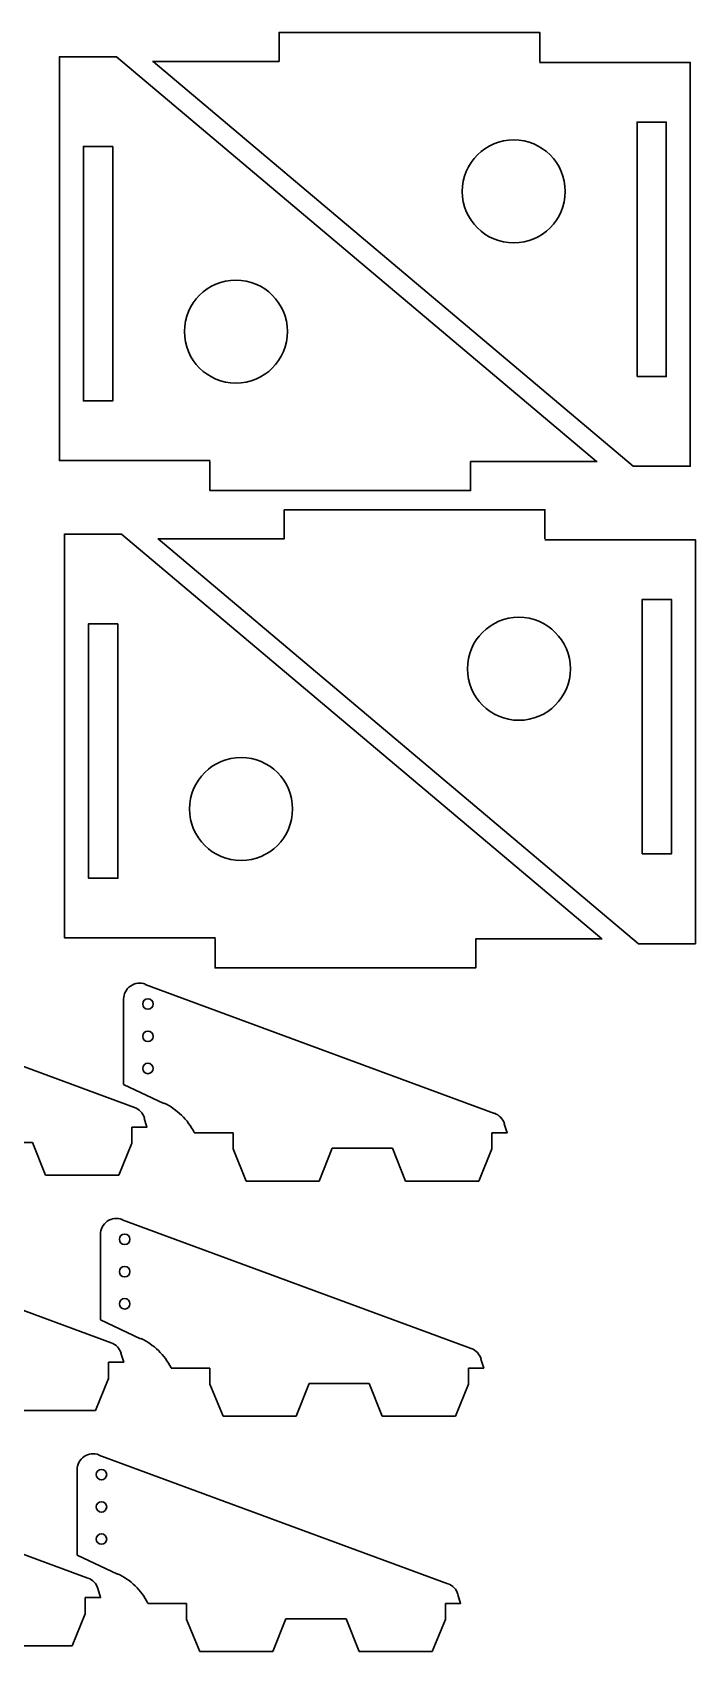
# Model space of a CAD drawing. Header units: millimetres. Extents: x -107 to 62, y -24 to 137.
# Drawn here: x -3.4 to 62.2, y -23.2 to 136.8 of the extents above; entities that cross this region are included whole.
import ezdxf

# ---------------------------------------------------------------- set-up
doc = ezdxf.new("R2010")
doc.units = ezdxf.units.MM
doc.header["$MEASUREMENT"] = 0
doc.layers.add('Layer 1', color=7, linetype='Continuous')

msp = doc.modelspace()

# ---------------------------------------------------------------- linework, layer by layer
at = {"layer": 'Layer 1', "lineweight": 30}
for points, knots in [([(46.7647, 133.926), (46.7647, 133.926), (46.7647, 136.7961), (46.7647, 136.7961), (46.7647, 136.7961), (20.9837, 136.7961), (20.9837, 136.7961), (20.9837, 136.7961), (20.9837, 133.926), (20.9837, 133.926), (20.9837, 133.926), (8.4742, 133.926), (8.4742, 133.926)], [0, 0, 0, 0, 0.25, 0.25, 0.25, 0.5, 0.5, 0.5, 0.75, 0.75, 0.75, 1, 1, 1, 1]), ([(-0.7262, 134.4174), (-0.7262, 134.4174), (-0.7262, 94.4737), (-0.7262, 94.4737), (-0.7262, 94.4737), (14.1752, 94.4737), (14.1752, 94.4737)], [0, 0, 0, 0, 0.5, 0.5, 0.5, 1, 1, 1, 1]), ([(61.6401, 93.8874), (61.6401, 93.8874), (61.6401, 133.8311), (61.6401, 133.8311), (61.6401, 133.8311), (46.7387, 133.8311), (46.7387, 133.8311)], [0, 0, 0, 0, 0.5, 0.5, 0.5, 1, 1, 1, 1]), ([(56.3803, 102.7813), (56.3803, 102.7813), (59.2742, 102.7813), (59.2742, 102.7813), (59.2742, 102.7813), (59.2742, 127.9273), (59.2742, 127.9273), (59.2742, 127.9273), (56.3803, 127.9273), (56.3803, 127.9273), (56.3803, 127.9273), (56.3803, 102.7813), (56.3803, 102.7813)], [0, 0, 0, 0, 0.25, 0.25, 0.25, 0.5, 0.5, 0.5, 0.75, 0.75, 0.75, 1, 1, 1, 1]), ([(4.5336, 125.5235), (4.5336, 125.5235), (1.6397, 125.5235), (1.6397, 125.5235), (1.6397, 125.5235), (1.6397, 100.3775), (1.6397, 100.3775), (1.6397, 100.3775), (4.5336, 100.3775), (4.5336, 100.3775), (4.5336, 100.3775), (4.5336, 125.5235), (4.5336, 125.5235)], [0, 0, 0, 0, 0.25, 0.25, 0.25, 0.5, 0.5, 0.5, 0.75, 0.75, 0.75, 1, 1, 1, 1]), ([(39.1024, 121.0799), (39.1024, 118.2684), (41.3815, 115.9893), (44.193, 115.9893), (47.0044, 115.9893), (49.2836, 118.2684), (49.2836, 121.0799), (49.2836, 123.8913), (47.0044, 126.1704), (44.193, 126.1704), (41.3815, 126.1704), (39.1024, 123.8913), (39.1024, 121.0799)], [0, 0, 0, 0, 0.25, 0.25, 0.25, 0.5, 0.5, 0.5, 0.75, 0.75, 0.75, 1, 1, 1, 1]), ([(21.8115, 107.2249), (21.8115, 110.0364), (19.5324, 112.3155), (16.7209, 112.3155), (13.9095, 112.3155), (11.6303, 110.0364), (11.6303, 107.2249), (11.6303, 104.4135), (13.9095, 102.1344), (16.7209, 102.1344), (19.5324, 102.1344), (21.8115, 104.4135), (21.8115, 107.2249)], [0, 0, 0, 0, 0.25, 0.25, 0.25, 0.5, 0.5, 0.5, 0.75, 0.75, 0.75, 1, 1, 1, 1]), ([(14.1492, 94.3788), (14.1492, 94.3788), (14.1492, 91.5087), (14.1492, 91.5087), (14.1492, 91.5087), (39.9302, 91.5087), (39.9302, 91.5087), (39.9302, 91.5087), (39.9302, 94.3788), (39.9302, 94.3788), (39.9302, 94.3788), (52.4397, 94.3788), (52.4397, 94.3788)], [0, 0, 0, 0, 0.25, 0.25, 0.25, 0.5, 0.5, 0.5, 0.75, 0.75, 0.75, 1, 1, 1, 1]), ([(47.2764, 86.7477), (47.2764, 86.7477), (47.2764, 89.6178), (47.2764, 89.6178), (47.2764, 89.6178), (21.4954, 89.6178), (21.4954, 89.6178), (21.4954, 89.6178), (21.4954, 86.7477), (21.4954, 86.7477), (21.4954, 86.7477), (8.9859, 86.7477), (8.9859, 86.7477)], [0, 0, 0, 0, 0.25, 0.25, 0.25, 0.5, 0.5, 0.5, 0.75, 0.75, 0.75, 1, 1, 1, 1]), ([(-0.2145, 87.2391), (-0.2145, 87.2391), (-0.2145, 47.2954), (-0.2145, 47.2954), (-0.2145, 47.2954), (14.6869, 47.2954), (14.6869, 47.2954)], [0, 0, 0, 0, 0.5, 0.5, 0.5, 1, 1, 1, 1]), ([(62.1518, 46.7091), (62.1518, 46.7091), (62.1518, 86.6528), (62.1518, 86.6528), (62.1518, 86.6528), (47.2504, 86.6528), (47.2504, 86.6528)], [0, 0, 0, 0, 0.5, 0.5, 0.5, 1, 1, 1, 1]), ([(56.892, 55.603), (56.892, 55.603), (59.7859, 55.603), (59.7859, 55.603), (59.7859, 55.603), (59.7859, 80.749), (59.7859, 80.749), (59.7859, 80.749), (56.892, 80.749), (56.892, 80.749), (56.892, 80.749), (56.892, 55.603), (56.892, 55.603)], [0, 0, 0, 0, 0.25, 0.25, 0.25, 0.5, 0.5, 0.5, 0.75, 0.75, 0.75, 1, 1, 1, 1]), ([(39.6141, 73.9016), (39.6141, 71.0901), (41.8932, 68.811), (44.7047, 68.811), (47.5161, 68.811), (49.7953, 71.0901), (49.7953, 73.9016), (49.7953, 76.713), (47.5161, 78.9921), (44.7047, 78.9921), (41.8932, 78.9921), (39.6141, 76.713), (39.6141, 73.9016)], [0, 0, 0, 0, 0.25, 0.25, 0.25, 0.5, 0.5, 0.5, 0.75, 0.75, 0.75, 1, 1, 1, 1]), ([(5.0453, 78.3452), (5.0453, 78.3452), (2.1514, 78.3452), (2.1514, 78.3452), (2.1514, 78.3452), (2.1514, 53.1992), (2.1514, 53.1992), (2.1514, 53.1992), (5.0453, 53.1992), (5.0453, 53.1992), (5.0453, 53.1992), (5.0453, 78.3452), (5.0453, 78.3452)], [0, 0, 0, 0, 0.25, 0.25, 0.25, 0.5, 0.5, 0.5, 0.75, 0.75, 0.75, 1, 1, 1, 1]), ([(22.3232, 60.0466), (22.3232, 62.8581), (20.0441, 65.1372), (17.2326, 65.1372), (14.4212, 65.1372), (12.142, 62.8581), (12.142, 60.0466), (12.142, 57.2352), (14.4212, 54.9561), (17.2326, 54.9561), (20.0441, 54.9561), (22.3232, 57.2352), (22.3232, 60.0466)], [0, 0, 0, 0, 0.25, 0.25, 0.25, 0.5, 0.5, 0.5, 0.75, 0.75, 0.75, 1, 1, 1, 1]), ([(14.6609, 47.2005), (14.6609, 47.2005), (14.6609, 44.3304), (14.6609, 44.3304), (14.6609, 44.3304), (40.4419, 44.3304), (40.4419, 44.3304), (40.4419, 44.3304), (40.4419, 47.2005), (40.4419, 47.2005), (40.4419, 47.2005), (52.9514, 47.2005), (52.9514, 47.2005)], [0, 0, 0, 0, 0.25, 0.25, 0.25, 0.5, 0.5, 0.5, 0.75, 0.75, 0.75, 1, 1, 1, 1]), ([(7.768, 42.7356), (7.2777, 42.9168), (6.7297, 42.8466), (6.3008, 42.5478), (5.8718, 42.249), (5.6162, 41.7593), (5.6162, 41.2365)], [0, 0, 0, 0, 0.5, 0.5, 0.5, 1, 1, 1, 1]), ([(8.5372, 40.7709), (8.5372, 41.0573), (8.305, 41.2895), (8.0186, 41.2895), (7.7322, 41.2895), (7.5, 41.0573), (7.5, 40.7709), (7.5, 40.4845), (7.7322, 40.2523), (8.0186, 40.2523), (8.305, 40.2523), (8.5372, 40.4845), (8.5372, 40.7709)], [0, 0, 0, 0, 0.25, 0.25, 0.25, 0.5, 0.5, 0.5, 0.75, 0.75, 0.75, 1, 1, 1, 1]), ([(8.5372, 37.5747), (8.5372, 37.8611), (8.305, 38.0933), (8.0186, 38.0933), (7.7322, 38.0933), (7.5, 37.8611), (7.5, 37.5747), (7.5, 37.2883), (7.7322, 37.0561), (8.0186, 37.0561), (8.305, 37.0561), (8.5372, 37.2883), (8.5372, 37.5747)], [0, 0, 0, 0, 0.25, 0.25, 0.25, 0.5, 0.5, 0.5, 0.75, 0.75, 0.75, 1, 1, 1, 1]), ([(8.5372, 34.3997), (8.5372, 34.6861), (8.305, 34.9183), (8.0186, 34.9183), (7.7322, 34.9183), (7.5, 34.6861), (7.5, 34.3997), (7.5, 34.1133), (7.7322, 33.8811), (8.0186, 33.8811), (8.305, 33.8811), (8.5372, 34.1133), (8.5372, 34.3997)], [0, 0, 0, 0, 0.25, 0.25, 0.25, 0.5, 0.5, 0.5, 0.75, 0.75, 0.75, 1, 1, 1, 1]), ([(7.6515, 29.5023), (7.6515, 29.5023), (7.9267, 28.6133), (7.9267, 28.6133), (7.9267, 28.6133), (6.4238, 28.6133), (6.4238, 28.6133)], [0, 0, 0, 0, 0.5, 0.5, 0.5, 1, 1, 1, 1]), ([(43.2505, 28.9281), (43.2505, 28.9281), (43.5257, 28.0391), (43.5257, 28.0391), (43.5257, 28.0391), (42.0228, 28.0391), (42.0228, 28.0391)], [0, 0, 0, 0, 0.5, 0.5, 0.5, 1, 1, 1, 1]), ([(5.4713, 19.4814), (4.981, 19.6626), (4.433, 19.5924), (4.0041, 19.2936), (3.5751, 18.9948), (3.3195, 18.5051), (3.3195, 17.9823)], [0, 0, 0, 0, 0.5, 0.5, 0.5, 1, 1, 1, 1]), ([(6.2405, 17.5167), (6.2405, 17.8031), (6.0083, 18.0353), (5.7219, 18.0353), (5.4355, 18.0353), (5.2033, 17.8031), (5.2033, 17.5167), (5.2033, 17.2303), (5.4355, 16.9981), (5.7219, 16.9981), (6.0083, 16.9981), (6.2405, 17.2303), (6.2405, 17.5167)], [0, 0, 0, 0, 0.25, 0.25, 0.25, 0.5, 0.5, 0.5, 0.75, 0.75, 0.75, 1, 1, 1, 1]), ([(6.2405, 14.3205), (6.2405, 14.6069), (6.0083, 14.8391), (5.7219, 14.8391), (5.4355, 14.8391), (5.2033, 14.6069), (5.2033, 14.3205), (5.2033, 14.0341), (5.4355, 13.8019), (5.7219, 13.8019), (6.0083, 13.8019), (6.2405, 14.0341), (6.2405, 14.3205)], [0, 0, 0, 0, 0.25, 0.25, 0.25, 0.5, 0.5, 0.5, 0.75, 0.75, 0.75, 1, 1, 1, 1]), ([(6.2405, 11.1455), (6.2405, 11.4319), (6.0083, 11.6641), (5.7219, 11.6641), (5.4355, 11.6641), (5.2033, 11.4319), (5.2033, 11.1455), (5.2033, 10.8591), (5.4355, 10.6269), (5.7219, 10.6269), (6.0083, 10.6269), (6.2405, 10.8591), (6.2405, 11.1455)], [0, 0, 0, 0, 0.25, 0.25, 0.25, 0.5, 0.5, 0.5, 0.75, 0.75, 0.75, 1, 1, 1, 1]), ([(5.3548, 6.2481), (5.3548, 6.2481), (5.63, 5.3591), (5.63, 5.3591), (5.63, 5.3591), (4.1271, 5.3591), (4.1271, 5.3591)], [0, 0, 0, 0, 0.5, 0.5, 0.5, 1, 1, 1, 1]), ([(40.9538, 5.6739), (40.9538, 5.6739), (41.229, 4.7849), (41.229, 4.7849), (41.229, 4.7849), (39.7261, 4.7849), (39.7261, 4.7849)], [0, 0, 0, 0, 0.5, 0.5, 0.5, 1, 1, 1, 1]), ([(3.1746, -3.7728), (2.6843, -3.5916), (2.1363, -3.6618), (1.7074, -3.9606), (1.2784, -4.2594), (1.0228, -4.7491), (1.0228, -5.2719)], [0, 0, 0, 0, 0.5, 0.5, 0.5, 1, 1, 1, 1]), ([(3.9438, -5.7375), (3.9438, -5.4511), (3.7116, -5.2189), (3.4252, -5.2189), (3.1388, -5.2189), (2.9066, -5.4511), (2.9066, -5.7375), (2.9066, -6.0239), (3.1388, -6.2561), (3.4252, -6.2561), (3.7116, -6.2561), (3.9438, -6.0239), (3.9438, -5.7375)], [0, 0, 0, 0, 0.25, 0.25, 0.25, 0.5, 0.5, 0.5, 0.75, 0.75, 0.75, 1, 1, 1, 1]), ([(3.9438, -8.9337), (3.9438, -8.6473), (3.7116, -8.4151), (3.4252, -8.4151), (3.1388, -8.4151), (2.9066, -8.6473), (2.9066, -8.9337), (2.9066, -9.2201), (3.1388, -9.4523), (3.4252, -9.4523), (3.7116, -9.4523), (3.9438, -9.2201), (3.9438, -8.9337)], [0, 0, 0, 0, 0.25, 0.25, 0.25, 0.5, 0.5, 0.5, 0.75, 0.75, 0.75, 1, 1, 1, 1]), ([(3.9438, -12.1087), (3.9438, -11.8223), (3.7116, -11.5901), (3.4252, -11.5901), (3.1388, -11.5901), (2.9066, -11.8223), (2.9066, -12.1087), (2.9066, -12.3951), (3.1388, -12.6273), (3.4252, -12.6273), (3.7116, -12.6273), (3.9438, -12.3951), (3.9438, -12.1087)], [0, 0, 0, 0, 0.25, 0.25, 0.25, 0.5, 0.5, 0.5, 0.75, 0.75, 0.75, 1, 1, 1, 1]), ([(3.0581, -17.0061), (3.0581, -17.0061), (3.3333, -17.8951), (3.3333, -17.8951), (3.3333, -17.8951), (1.8304, -17.8951), (1.8304, -17.8951)], [0, 0, 0, 0, 0.5, 0.5, 0.5, 1, 1, 1, 1]), ([(38.6571, -17.5803), (38.6571, -17.5803), (38.9323, -18.4693), (38.9323, -18.4693), (38.9323, -18.4693), (37.4294, -18.4693), (37.4294, -18.4693)], [0, 0, 0, 0, 0.5, 0.5, 0.5, 1, 1, 1, 1])]:
    msp.add_open_spline(points, degree=3, knots=knots, dxfattribs=at)
for points in [[(4.9004, 134.3924), (4.9004, 134.3924), (-0.7522, 134.3924), (-0.7522, 134.3924)], [(4.9004, 134.3924), (4.9004, 134.3924), (52.3812, 94.3788), (52.3812, 94.3788)], [(56.0135, 93.9124), (56.0135, 93.9124), (8.5327, 133.926), (8.5327, 133.926)], [(56.0135, 93.9124), (56.0135, 93.9124), (61.6661, 93.9124), (61.6661, 93.9124)], [(5.4121, 87.2141), (5.4121, 87.2141), (-0.2405, 87.2141), (-0.2405, 87.2141)], [(5.4121, 87.2141), (5.4121, 87.2141), (52.8929, 47.2005), (52.8929, 47.2005)], [(56.5252, 46.7341), (56.5252, 46.7341), (9.0444, 86.7477), (9.0444, 86.7477)], [(56.5252, 46.7341), (56.5252, 46.7341), (62.1778, 46.7341), (62.1778, 46.7341)], [(6.6778, 30.5395), (6.6778, 30.5395), (-27.845, 43.2818), (-27.845, 43.2818)], [(42.2768, 29.9653), (42.2768, 29.9653), (7.754, 42.7076), (7.754, 42.7076)], [(5.6162, 32.8016), (5.6162, 32.8016), (5.6162, 41.226), (5.6162, 41.226)], [(5.6162, 32.8016), (5.6162, 32.8016), (9.5955, 30.939), (9.5955, 30.939)], [(7.6649, 29.5192), (7.518, 29.9943), (7.1583, 30.374), (6.6919, 30.5463)], [(12.6034, 28.065), (11.961, 29.346), (10.9047, 30.3724), (9.6059, 30.978)], [(43.2639, 28.945), (43.117, 29.4201), (42.7573, 29.7998), (42.2909, 29.9721)], [(6.4238, 27.0258), (6.4238, 27.0258), (6.4238, 28.6133), (6.4238, 28.6133)], [(12.6012, 28.0391), (12.6012, 28.0391), (16.4323, 28.0391), (16.4323, 28.0391)], [(16.4323, 26.4516), (16.4323, 26.4516), (16.4323, 28.0391), (16.4323, 28.0391)], [(42.0228, 26.4516), (42.0228, 26.4516), (42.0228, 28.0391), (42.0228, 28.0391)], [(-9.3453, 27.0893), (-9.3453, 27.0893), (-3.3975, 27.0893), (-3.3975, 27.0893)], [(-3.3975, 27.0893), (-3.3975, 27.0893), (-2.1063, 23.8508), (-2.1063, 23.8508)], [(5.1327, 23.8508), (5.1327, 23.8508), (6.4238, 27.0258), (6.4238, 27.0258)], [(16.4323, 26.4516), (16.4323, 26.4516), (17.7447, 23.2766), (17.7447, 23.2766)], [(24.9625, 23.2766), (24.9625, 23.2766), (26.2537, 26.5151), (26.2537, 26.5151)], [(26.2537, 26.5151), (26.2537, 26.5151), (32.2015, 26.5151), (32.2015, 26.5151)], [(32.2015, 26.5151), (32.2015, 26.5151), (33.4927, 23.2766), (33.4927, 23.2766)], [(40.7317, 23.2766), (40.7317, 23.2766), (42.0228, 26.4516), (42.0228, 26.4516)], [(5.1327, 23.8508), (5.1327, 23.8508), (-2.1063, 23.8508), (-2.1063, 23.8508)], [(24.9625, 23.2766), (24.9625, 23.2766), (17.7447, 23.2766), (17.7447, 23.2766)], [(40.7317, 23.2766), (40.7317, 23.2766), (33.4927, 23.2766), (33.4927, 23.2766)], [(4.3811, 7.2853), (4.3811, 7.2853), (-30.1417, 20.0276), (-30.1417, 20.0276)], [(39.9801, 6.7111), (39.9801, 6.7111), (5.4573, 19.4534), (5.4573, 19.4534)], [(3.3195, 9.5474), (3.3195, 9.5474), (3.3195, 17.9718), (3.3195, 17.9718)], [(3.3195, 9.5474), (3.3195, 9.5474), (7.2988, 7.6848), (7.2988, 7.6848)], [(5.3682, 6.265), (5.2213, 6.7401), (4.8616, 7.1198), (4.3952, 7.2921)], [(10.3067, 4.8108), (9.6643, 6.0918), (8.608, 7.1182), (7.3092, 7.7238)], [(40.9672, 5.6908), (40.8203, 6.1659), (40.4606, 6.5456), (39.9942, 6.7179)], [(4.1271, 3.7716), (4.1271, 3.7716), (4.1271, 5.3591), (4.1271, 5.3591)], [(2.836, 0.5966), (2.836, 0.5966), (4.1271, 3.7716), (4.1271, 3.7716)], [(10.3045, 4.7849), (10.3045, 4.7849), (14.1356, 4.7849), (14.1356, 4.7849)], [(14.1356, 3.1974), (14.1356, 3.1974), (14.1356, 4.7849), (14.1356, 4.7849)], [(22.6658, 0.0224), (22.6658, 0.0224), (23.957, 3.2609), (23.957, 3.2609)], [(23.957, 3.2609), (23.957, 3.2609), (29.9048, 3.2609), (29.9048, 3.2609)], [(29.9048, 3.2609), (29.9048, 3.2609), (31.196, 0.0224), (31.196, 0.0224)], [(39.7261, 3.1974), (39.7261, 3.1974), (39.7261, 4.7849), (39.7261, 4.7849)], [(14.1356, 3.1974), (14.1356, 3.1974), (15.448, 0.0224), (15.448, 0.0224)], [(38.435, 0.0224), (38.435, 0.0224), (39.7261, 3.1974), (39.7261, 3.1974)], [(2.836, 0.5966), (2.836, 0.5966), (-4.403, 0.5966), (-4.403, 0.5966)], [(22.6658, 0.0224), (22.6658, 0.0224), (15.448, 0.0224), (15.448, 0.0224)], [(38.435, 0.0224), (38.435, 0.0224), (31.196, 0.0224), (31.196, 0.0224)], [(2.0844, -15.9689), (2.0844, -15.9689), (-32.4384, -3.2266), (-32.4384, -3.2266)], [(37.6834, -16.5431), (37.6834, -16.5431), (3.1606, -3.8008), (3.1606, -3.8008)], [(1.0228, -13.7068), (1.0228, -13.7068), (1.0228, -5.2824), (1.0228, -5.2824)], [(1.0228, -13.7068), (1.0228, -13.7068), (5.0021, -15.5694), (5.0021, -15.5694)], [(3.0715, -16.9892), (2.9246, -16.5141), (2.5649, -16.1344), (2.0985, -15.9621)], [(8.01, -18.4434), (7.3676, -17.1624), (6.3113, -16.136), (5.0125, -15.5304)], [(38.6705, -17.5634), (38.5236, -17.0883), (38.1639, -16.7086), (37.6975, -16.5363)], [(1.8304, -19.4826), (1.8304, -19.4826), (1.8304, -17.8951), (1.8304, -17.8951)], [(8.0078, -18.4693), (8.0078, -18.4693), (11.8389, -18.4693), (11.8389, -18.4693)], [(11.8389, -20.0568), (11.8389, -20.0568), (11.8389, -18.4693), (11.8389, -18.4693)], [(37.4294, -20.0568), (37.4294, -20.0568), (37.4294, -18.4693), (37.4294, -18.4693)], [(0.5393, -22.6576), (0.5393, -22.6576), (1.8304, -19.4826), (1.8304, -19.4826)], [(11.8389, -20.0568), (11.8389, -20.0568), (13.1513, -23.2318), (13.1513, -23.2318)], [(20.3691, -23.2318), (20.3691, -23.2318), (21.6603, -19.9933), (21.6603, -19.9933)], [(21.6603, -19.9933), (21.6603, -19.9933), (27.6081, -19.9933), (27.6081, -19.9933)], [(27.6081, -19.9933), (27.6081, -19.9933), (28.8993, -23.2318), (28.8993, -23.2318)], [(36.1383, -23.2318), (36.1383, -23.2318), (37.4294, -20.0568), (37.4294, -20.0568)], [(0.5393, -22.6576), (0.5393, -22.6576), (-6.6997, -22.6576), (-6.6997, -22.6576)], [(20.3691, -23.2318), (20.3691, -23.2318), (13.1513, -23.2318), (13.1513, -23.2318)], [(36.1383, -23.2318), (36.1383, -23.2318), (28.8993, -23.2318), (28.8993, -23.2318)]]:
    msp.add_open_spline(points, degree=3, dxfattribs=at)

doc.saveas('drawing.dxf')
